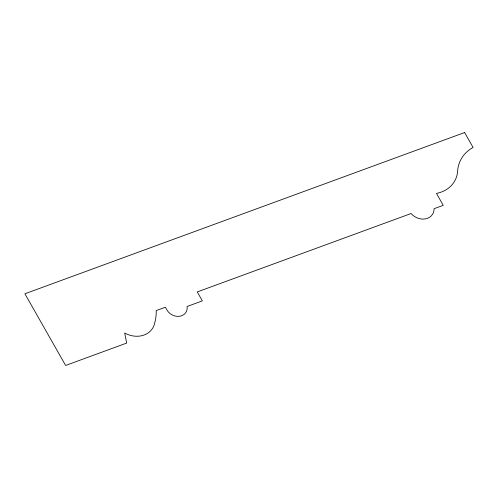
<?xml version="1.0" encoding="UTF-8"?>
<svg xmlns="http://www.w3.org/2000/svg" width="498" height="498" viewBox="0 0 498 498"><rect width="100%" height="100%" fill="white"/><g stroke="black" fill="none" stroke-linecap="round" stroke-linejoin="round"><path stroke-width="0.75" d="M464.615 132.536L24.9 293.783L65.624 365.464L126.697 343.066L124.662 332.988A22.074 18.538 29.2 0 0 154.704 323.021A55.085 46.252 29.2 0 0 156.21 310.59L165.373 307.229L166.824 309.781A11.224 9.425 29.2 0 0 179.784 316.255A11.224 9.425 29.2 0 0 187.086 306.488L202.356 300.885L197.264 291.928L411.124 213.505A13.533 11.361 29.2 0 0 425.697 218.821A13.533 11.361 29.2 0 0 434.088 208.693L443.251 205.338L436.46 193.386A33.061 27.757 29.2 0 0 457.743 169.594A40.045 33.627 29.2 0 1 473.1 147.47L464.615 132.536"/></g></svg>
